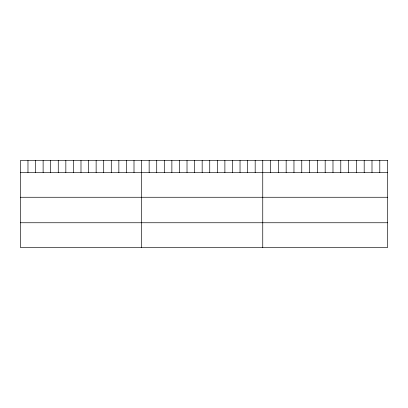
<?xml version="1.0" encoding="UTF-8"?>
<svg xmlns="http://www.w3.org/2000/svg" width="408" height="408" viewBox="0 0 408 408"><rect width="100%" height="100%" fill="white"/><g stroke="black" fill="none" stroke-linecap="round" stroke-linejoin="round"><path stroke-width="0.61" d="M20.4 172.523L387.6 172.523M20.4 197.263L387.6 197.263M20.4 222.753L387.6 222.753M379.797 160.512L379.797 172.523M371.994 160.512L371.994 172.523M364.191 160.512L364.191 172.523M356.388 160.512L356.388 172.523M348.585 160.512L348.585 172.523M340.782 160.512L340.782 172.523M332.979 160.512L332.979 172.523M325.176 160.512L325.176 172.523M317.373 160.512L317.373 172.523M309.57 160.512L309.57 172.523M301.767 160.512L301.767 172.523M293.964 160.512L293.964 172.523M286.161 160.512L286.161 172.523M278.358 160.512L278.358 172.523M270.555 160.512L270.555 172.523M262.752 160.512L262.752 247.488M255.179 160.512L255.179 172.523M247.605 160.512L247.605 172.523M240.031 160.512L240.031 172.523M232.458 160.512L232.458 172.523M224.885 160.512L224.885 172.523M217.311 160.512L217.311 172.523M209.738 160.512L209.738 172.523M202.164 160.512L202.164 172.523M194.591 160.512L194.591 172.523M187.017 160.512L187.017 172.523M179.444 160.512L179.444 172.523M171.87 160.512L171.87 172.523M164.296 160.512L164.296 172.523M156.723 160.512L156.723 172.523M149.149 160.512L149.149 172.523M141.576 160.512L141.576 247.488M134.002 160.512L134.002 172.523M126.429 160.512L126.429 172.523M118.856 160.512L118.856 172.523M111.282 160.512L111.282 172.523M103.709 160.512L103.709 172.523M96.135 160.512L96.135 172.523M88.562 160.512L88.562 172.523M80.988 160.512L80.988 172.523M73.414 160.512L73.414 172.523M65.841 160.512L65.841 172.523M58.267 160.512L58.267 172.523M50.694 160.512L50.694 172.523M43.12 160.512L43.12 172.523M35.547 160.512L35.547 172.523M27.974 160.512L27.974 172.523M387.6 160.512L20.4 160.512L20.4 247.488L387.6 247.488L387.6 160.512"/></g></svg>
